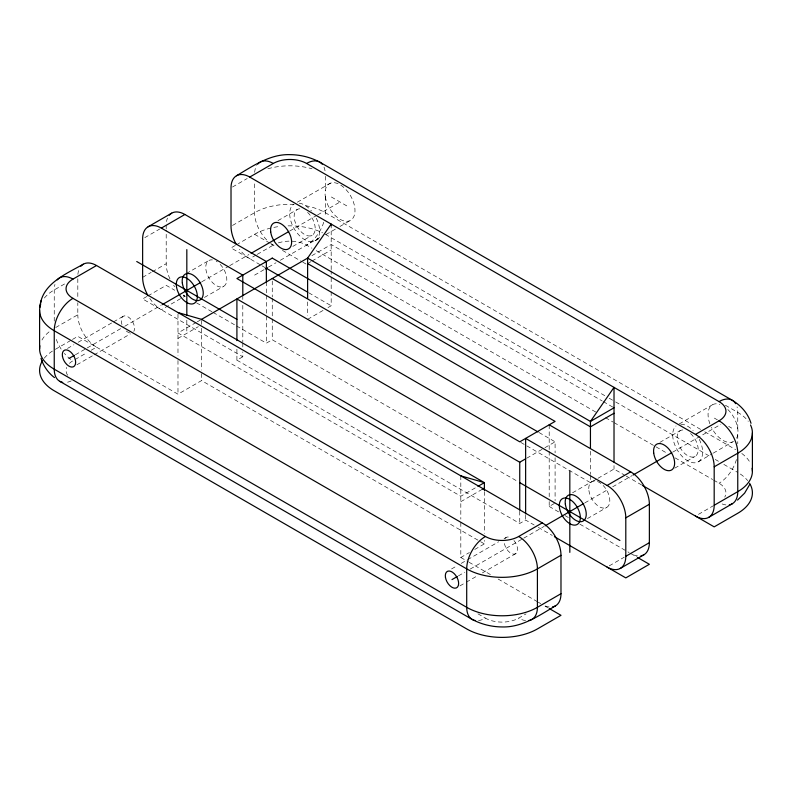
<?xml version="1.0" encoding="UTF-8"?>
<svg xmlns="http://www.w3.org/2000/svg" width="792" height="792" viewBox="0 0 792 792"><rect width="100%" height="100%" fill="white"/><g stroke="black" fill="none" stroke-linecap="round" stroke-linejoin="round"><path stroke-width="0.59" stroke-dasharray="3.96 2.97" d="M698.257 461.855L712.166 453.767M713.236 453.153L732.491 441.966M64.558 283.972L54.242 289.922A49.995 28.868 0 0 0 43.709 298.871M144.768 237.659L159.766 228.997M232.492 187.021L247.223 178.517M55.717 327.512L77.814 314.761L77.814 302.742M142.629 277.339L151.203 272.389M152.272 271.775L166.201 263.726L166.201 230.096M232.492 225.463L254.588 212.701A49.995 28.868 0 0 1 294.07 204.346M186.348 273.527L208.84 260.538M277.942 220.641L297.228 209.504M55.311 349.351L71.389 340.075M72.458 339.451L77.814 336.362L177.982 394.198L201.554 380.586L484.387 543.876L484.387 540.392M146.916 296.465L142.629 298.94L242.797 356.776L242.797 351.876M147.985 295.852L166.201 285.338L174.725 290.258M235.303 245.441L231.016 247.916L260.855 265.142M236.372 244.817L254.588 234.303A49.995 28.868 0 0 1 280.645 226.354M67.478 348.46L73.904 344.748M78.19 342.273L112.474 322.483M113.543 321.869L123.186 316.295M75.398 354.767L86.12 348.579M87.189 347.955L123.611 326.928M124.681 326.314L161.113 305.276M201.821 281.774L228.601 266.31M229.68 265.696L248.955 254.559M289.674 231.056L316.453 215.592M317.523 214.978L340.025 201.99M75.091 359.528L86.882 352.727M91.169 350.252L96.525 347.163A26.453 15.276 60 0 1 77.814 314.761M256.153 255.004L249.727 258.717A26.453 15.276 60 0 1 239.481 249.282M257.222 254.38L273.29 245.104A23.532 13.583 0 0 1 274.131 244.649M76.903 364.775L92.971 355.499M94.04 354.875L130.462 333.848M204.445 297.445L223.72 286.318M292.822 246.421L312.107 235.283M254.588 275.131L264.221 269.557M268.508 267.082L276.012 262.756M280.299 260.281L321.007 236.778M315.256 240.728L319.532 238.253M325.967 234.541L335.61 228.977M339.897 226.502L350.608 220.315M196.198 322.443L177.982 332.957L460.815 496.247L476.883 486.971M197.267 321.829L201.554 319.354M311.899 255.638L331.185 244.51L602.237 401M177.982 338.402L198.337 326.65M307.613 263.558L310.83 261.707M311.899 261.083L331.185 249.955M236.907 349.153L236.907 360.172L242.797 356.776M236.531 325.938L266.369 343.164L272.26 339.768L517.592 481.407M307.613 319.354L323.819 309.999M327.967 307.603L331.185 305.742L331.185 291.793M526.7 458.212L543.847 448.312M544.916 447.698L555.093 441.817L555.093 452.846M460.815 501.692L482.239 489.327M679.229 423.958L712.444 404.781M572.557 492.792L591.842 481.665M659.875 442.382L680.229 430.63M460.815 522.611L460.815 557.489L469.389 552.539M474.745 549.45L484.387 543.876M236.907 360.172L519.74 523.462L525.631 520.067L534.154 524.987M549.202 501.554L549.202 506.454L555.093 503.059M520.78 442.421L590.446 482.645L596.871 478.932M597.95 478.318L614.018 469.032L624.195 474.913M451.549 568.963L456.915 565.874M461.192 563.399L466.547 560.31M467.627 559.687L498.693 541.748M504.049 538.659L506.187 537.422M458.41 575.883L464.835 572.18M470.191 569.082L522.69 538.778M523.76 538.154L544.114 526.403M584.823 502.9L608.395 489.288M612.681 486.823L631.957 475.685M672.675 452.183L720.878 424.344M459.904 585.902L465.26 582.803M466.33 582.189L478.111 575.388M482.397 572.913L515.612 553.737M587.446 518.572L606.731 507.434M674.754 468.161L695.109 456.41M478.526 620.582A26.453 15.276 -60 0 0 485.417 618.126A23.532 13.583 0 0 0 518.701 618.126L526.076 613.869M609.236 565.864L624.235 557.202M698.425 514.364L713.156 505.86M297.307 202.217L330.551 183.13M725.383 405.247L737.758 412.394A49.995 28.868 0 0 1 748.292 421.344M331.343 196.97L348.708 206.999M714.344 418.097L717.404 419.869M728.64 426.353L731.709 428.125M700.633 429.403L325.294 212.701A49.995 28.868 0 0 0 303.148 205.276M704.761 431.788L735.689 449.648M325.294 234.303L604.91 395.743M609.197 398.218L614.552 401.306M615.622 401.93L710.968 456.974M715.255 459.449L718.473 461.3M723.829 464.399L737.758 472.438M603.306 401.613L612.949 407.187M278.338 242.897A23.532 13.583 0 0 1 306.583 245.104L311.939 248.203M316.226 250.668L595.841 412.107M605.484 417.671L612.988 422.007M614.057 422.621L667.626 453.549M675.121 457.875L712.622 479.526M713.691 480.15L719.047 483.239A23.532 13.583 0 0 1 724.749 497.109M254.588 234.303L269.587 242.966M270.656 243.58L274.943 246.055M282.437 250.391L301.722 261.518M302.792 262.142L306.009 263.993M261.914 265.756L265.112 267.597M308.781 292.812L331.185 305.742M626.234 476.091L641.728 485.031M539.025 432.541L555.093 441.817M183.249 295.178L185.377 296.406M196.545 302.851L212.414 312.018M213.088 312.404L235.689 325.453M549.202 506.454L559.855 512.612M565.072 515.622L568.379 517.532M579.883 524.175L629.125 552.598M630.184 553.212L636.58 556.905M538.322 527.393L552.272 535.442M460.815 557.489L468.28 561.795M468.963 562.191L491.723 575.329M498.109 579.021L537.54 601.781M538.204 602.168L540.738 603.633M545.005 606.088L548.203 607.939M477.913 613.8L485.417 618.126M737.758 428.561L737.758 412.394A26.453 15.276 -60 0 0 737.035 406.87M737.758 434.669L737.758 443.767M614.018 465.548L614.018 469.032M590.446 451.262L590.446 474.507M590.446 475.665L590.446 482.645M555.093 457.736L555.093 500.603M549.202 424.809L549.202 450.123M549.202 451.341L549.202 496.663M525.631 515.166L525.631 520.067M519.74 511.216L519.74 523.462M484.387 491.575L484.387 533.422M460.815 475.843L460.815 519.126M331.185 224.096L331.185 269.716M331.185 270.874L331.185 274.359M331.185 277.843L331.185 290.634M325.294 176.279L325.294 190.427M325.294 196.535L325.294 212.701A26.453 15.276 -60 0 1 324.977 216.81M307.613 301.92L307.613 315.869M272.26 280.982L272.26 296.901M272.26 298.119L272.26 317.721M272.26 318.948L272.26 339.768M266.369 281.932L266.369 294.178M266.369 295.406L266.369 343.164M254.588 183.873L254.588 212.701A26.453 15.276 60 0 0 268.142 241.303M242.797 295.535L242.797 300.435M242.797 305.336L242.797 342.075M242.797 343.302L242.797 346.975M201.554 320.443L201.554 324.799M201.554 328.284L201.554 370.121M201.554 373.616L201.554 380.586M186.823 320.126L186.823 331.254M177.982 314.167L177.982 355.836M177.982 360.489L177.982 394.198M166.201 225.284L166.201 228.888M77.814 278.725L77.814 297.94M54.242 321.156L54.242 289.922A26.453 15.276 60 0 1 54.965 284.397M733.61 441.441A21.166 12.217 60 0 1 711.404 427.294M709.889 423.809A21.166 12.217 60 0 1 719.849 404.385M727.858 409.543A21.166 12.217 60 0 1 736.6 438.224M183.229 295.079A26.453 15.276 60 0 0 184.902 296.139L161.34 309.741A26.453 15.276 60 0 1 149.549 298.099M174.666 286.704A26.453 15.276 60 0 1 173.616 285.239M169.983 278.952A26.453 15.276 60 0 1 166.201 263.726M220.156 264.36A14.88 8.593 60 0 1 224.671 285.615A14.88 8.593 60 0 1 207.9 275.933A14.88 8.593 60 0 1 212.414 259.895M216.285 261.271A14.88 8.593 60 0 1 217.226 261.865M166.508 221.542A26.453 15.276 60 0 1 167.508 218.097M637.55 555.944A26.453 15.276 60 0 1 632.343 554.37M288.07 225.869A49.995 28.868 0 0 1 322.552 232.838M740.302 474.022A49.995 28.868 0 0 1 747.717 480.655M44.283 358.182A49.995 28.868 0 0 1 54.242 349.965M129.73 332.907A9.415 5.435 60 0 1 126.067 330.789M121.978 324.572A9.415 5.435 60 0 1 127.898 316.76A9.415 5.435 60 0 1 133.818 331.402M513.958 540.51A9.415 5.435 60 0 1 517.226 551.638A9.415 5.435 60 0 1 509.85 552.559A9.415 5.435 60 0 1 504.237 541.738M504.989 538.629A9.415 5.435 60 0 1 510.305 537.57M41.956 340.025A49.995 28.868 0 0 1 50.233 330.977M67.637 375.269A23.532 13.583 0 0 1 66.637 367.399M69.409 363.399A23.532 13.583 0 0 1 72.953 360.776A26.453 15.276 60 0 1 64.36 353.4M61.162 349.133A26.453 15.276 60 0 1 55.559 337.075M525.591 620.582A26.453 15.276 60 0 1 518.711 618.126M549.163 606.979A26.453 15.276 60 0 1 543.956 605.405M77.893 274.418A26.453 15.276 60 0 1 79.131 269.122M71.27 380.873A26.453 15.276 -60 0 1 66.063 382.447M699.287 439.332A21.166 12.217 60 0 1 697.881 462.053A21.166 12.217 60 0 1 677.457 450.262A21.166 12.217 60 0 1 676.051 425.918M680.793 424.205A21.166 12.217 60 0 1 693.178 430.63M690.565 433.511A14.88 8.593 60 0 1 696.455 455.291A14.88 8.593 60 0 1 679.506 446.46A14.88 8.593 60 0 1 683.793 429.987M316.285 218.216A21.166 12.217 60 0 1 314.493 241.105A21.166 12.217 60 0 1 293.723 227.868A21.166 12.217 60 0 1 294.089 204.069M299.158 203.148A21.166 12.217 60 0 1 311.543 211.019M307.563 212.385A14.88 8.593 60 0 1 313.256 234.382A14.88 8.593 60 0 1 296.079 224.463A14.88 8.593 60 0 1 301.772 209.038M323.74 222.215A26.453 15.276 -60 0 1 306.583 245.104M273.29 245.104A26.453 15.276 60 0 1 271.607 244.045M267.854 168.775A49.995 28.868 0 0 1 312.028 168.775M741.767 453.45A49.995 28.868 0 0 1 750.044 462.488M736.441 459.548A26.453 15.276 -60 0 1 719.047 483.239M254.658 172.359A26.453 15.276 60 0 1 256.677 165.548M725.937 504.92A26.453 15.276 60 0 1 720.73 503.346M323.978 167.062A26.453 15.276 -60 0 1 325.215 172.359M325.324 196.772A21.166 12.217 60 0 0 349.826 220.701A21.166 12.217 60 0 0 344.916 188.476A21.166 12.217 60 0 0 325.324 196.772M588.892 490.466A14.88 8.593 60 0 0 605.92 507.811A14.88 8.593 60 0 0 603.049 485.367A14.88 8.593 60 0 0 588.892 490.466"/><path stroke-width="1.19" d="M39.6 348.777L39.6 310.335M752.4 471.25L752.4 432.808M40.036 306.405C41.966 283.704 66.37 273.814 83.289 264.201M39.867 307.355L40.996 300.821M749.618 484.625L744.609 493.159L737.53 500.079M148.104 226.789L171.676 213.177M236.491 175.755C252.915 166.043 269.904 154.024 289.941 154.638C300.317 154.717 310.652 157.271 319.81 162.152L732.273 400.287C740.946 405.504 748.113 413.464 751.004 423.294M57.291 279.863A26.453 15.276 60 0 1 72.953 279.121L96.525 265.518L542.273 522.868A26.453 15.276 60 0 1 560.983 555.271L560.983 593.713A26.453 15.276 60 0 1 552.519 606.91M148.104 295.772A26.453 15.276 60 0 1 142.629 277.339L142.629 238.897A26.453 15.276 60 0 1 161.34 228.096L184.902 214.483L266.369 261.518L266.369 281.932M236.046 243.956A26.453 15.276 60 0 1 231.016 226.314L231.016 187.862A26.453 15.276 60 0 1 249.727 177.061L273.29 163.459A23.532 13.583 0 0 1 306.583 163.459A26.453 15.276 -60 0 1 322.245 164.201M68.973 358.469L74.329 355.38M162.182 304.663L200.752 282.397M251.104 253.321L288.595 231.68M265.3 268.943L267.439 267.706M177.982 312.543L201.554 319.354L307.613 258.113L331.185 224.096L331.185 225.71M477.952 486.357L484.387 482.645L484.387 490.406M236.907 340.58L236.907 298.94L519.74 462.231L525.631 458.825M614.018 407.801L590.446 421.413L307.613 258.113L307.613 298.426M482.239 489.327L484.387 488.09M614.018 413.246L590.446 426.848L307.613 263.558M72.953 279.13A23.532 13.583 0 0 0 72.953 298.346L485.417 536.481A23.532 13.583 0 0 0 518.701 536.471L542.273 522.868M525.631 513.939L525.631 438.422L607.098 485.447L630.66 471.844A26.453 15.276 60 0 1 649.371 504.247L649.371 542.688A26.453 15.276 60 0 1 640.896 555.875M249.727 177.061L695.475 434.422L719.047 420.809A26.453 15.276 60 0 1 737.758 453.212L737.758 491.654A26.453 15.276 60 0 1 729.284 504.851M451.975 579.596L457.33 576.507M545.183 525.789L583.753 503.514M633.036 475.061L671.596 452.796M560.983 555.271L537.412 568.884A49.995 28.868 0 0 1 466.706 568.884L54.242 330.749A49.995 28.868 0 0 1 40.659 304.425M607.098 567.092A26.453 15.276 60 0 0 625.799 556.291L625.799 517.849L649.371 504.247M695.475 516.067A26.453 15.276 60 0 0 714.186 505.266L714.186 466.825L737.758 453.212A49.995 28.868 0 0 0 750.529 424.987M560.983 593.713L537.412 607.325A26.453 15.276 60 0 1 528.947 620.512M625.799 556.291L649.371 542.688M714.186 505.266L737.758 491.654A49.995 28.868 0 0 0 752.133 468.27M555.509 605.831C539.085 615.533 522.096 627.561 502.059 626.947C491.683 626.868 481.348 624.314 472.19 619.433L59.727 381.298M620.324 568.409L643.896 554.796M708.711 517.374L732.273 503.771M460.815 475.843L484.387 482.645L201.554 319.354M306.583 163.459L719.047 401.593A26.453 15.276 -60 0 1 735.669 403.682M549.202 424.809L630.66 471.844M266.013 268.122L307.761 292.218M642.53 485.496L714.186 526.868L737.758 513.266A49.995 28.868 0 0 0 749.598 483.318M272.26 278.527L537.956 431.927M161.34 228.096L242.797 275.131L242.797 295.535M136.739 261.518L236.907 319.354M519.74 482.645L619.908 540.481M637.649 557.519L649.371 564.29L625.799 577.893L554.4 536.679M549.262 608.553L560.983 615.315L537.412 628.927A49.995 28.868 0 0 1 466.706 628.927L54.242 390.793A49.995 28.868 0 0 1 42.402 360.845M54.47 377.606C48.084 372.784 43.382 365.914 40.996 358.291M614.018 462.063L614.018 387.387L590.446 421.413L590.446 447.777M569.824 470.735L569.824 552.38M519.74 462.231L519.74 509.998M186.823 249.609L186.823 315.176M169.25 215.226A26.453 15.276 60 0 1 184.902 214.483M607.098 485.447A26.453 15.276 60 0 1 625.799 517.849M80.863 266.26A26.453 15.276 60 0 1 96.525 265.518M475.18 620.512A26.453 15.276 -60 0 1 466.706 607.325L54.242 369.191A49.995 28.868 0 0 1 39.867 345.797M485.417 536.481A26.453 15.276 -60 0 0 466.706 568.884L466.706 607.325A49.995 28.868 0 0 0 537.412 607.325L537.412 568.884A26.453 15.276 60 0 0 518.711 536.481M62.717 382.378A26.453 15.276 -60 0 1 54.242 369.191L54.242 330.749A26.453 15.276 -60 0 1 72.953 298.346M695.475 434.422A26.453 15.276 60 0 1 714.186 466.825M719.047 401.593A23.532 13.583 0 0 1 719.047 420.809M257.638 164.201A26.453 15.276 60 0 1 273.29 163.459M272.26 258.113L236.907 278.527L519.74 441.817L555.093 421.403L272.26 258.113M176.487 286.773A14.88 8.593 60 0 0 193.713 303.593A14.88 8.593 60 0 0 190.268 280.942A14.88 8.593 60 0 0 176.487 286.773M559.489 507.89A14.88 8.593 60 0 0 576.715 524.72A14.88 8.593 60 0 0 573.269 502.069A14.88 8.593 60 0 0 559.489 507.89M62.439 356.152A9.415 5.435 60 0 0 73.339 366.805A9.415 5.435 60 0 0 71.151 352.46A9.415 5.435 60 0 0 62.439 356.152M445.441 577.279A9.415 5.435 60 0 0 456.34 587.931A9.415 5.435 60 0 0 454.153 573.586A9.415 5.435 60 0 0 445.441 577.279M182.318 282.952A14.88 8.593 60 0 0 199.346 300.297A14.88 8.593 60 0 0 196.475 277.853A14.88 8.593 60 0 0 182.318 282.952M565.33 504.078A14.88 8.593 60 0 0 582.348 521.423A14.88 8.593 60 0 0 579.477 498.98A14.88 8.593 60 0 0 565.33 504.078M653.707 453.044A14.88 8.593 60 0 0 670.735 470.389A14.88 8.593 60 0 0 667.864 447.945A14.88 8.593 60 0 0 653.707 453.044M270.706 231.917A14.88 8.593 60 0 0 287.734 249.272A14.88 8.593 60 0 0 284.863 226.829A14.88 8.593 60 0 0 270.706 231.917"/></g></svg>
